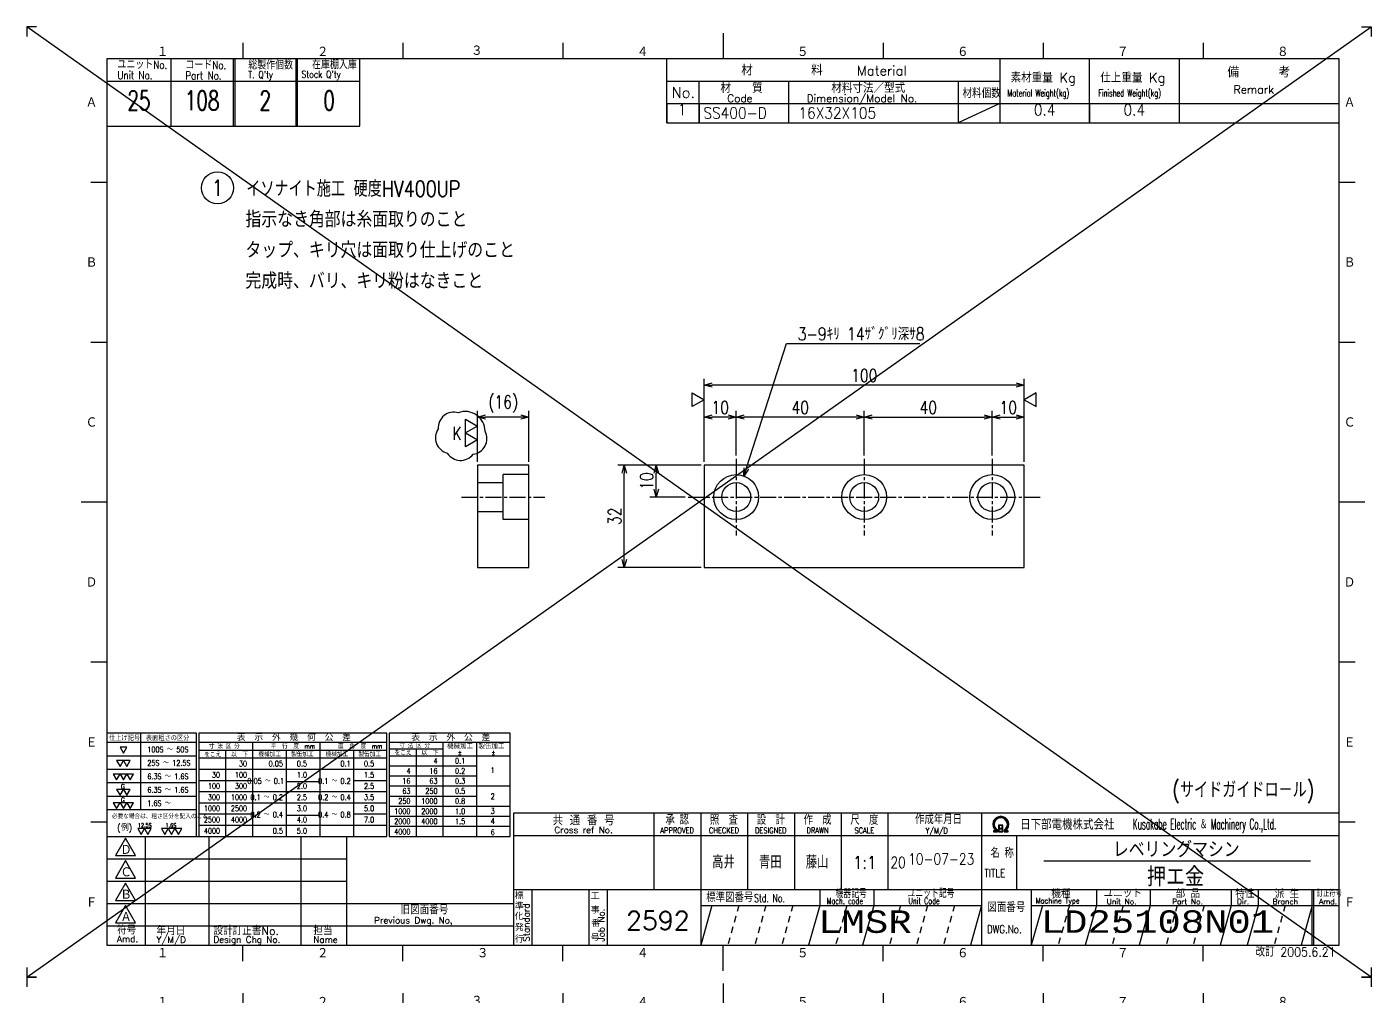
# Model space of a CAD drawing. Extents: x 0 to 420, y 0 to 594.
# Drawn here: x 0 to 420, y 291.1 to 594 of the extents above; entities that cross this region are included whole.
import ezdxf
from ezdxf.enums import TextEntityAlignment as Align

# ---------------------------------------------------------------- set-up
doc = ezdxf.new("R2010")
doc.units = 0
doc.linetypes.add('GEN3A', pattern=[3.5, 2, -1.5])
doc.linetypes.add('GEN7A', pattern=[7.5, 5, -0.75, 1, -0.75])
doc.layers.get('0').update_dxf_attribs({"linetype": 'CONTINUOUS'})
doc.layers.get('DEFPOINTS').update_dxf_attribs({"linetype": 'CONTINUOUS'})
for name, color, linetype in [('2', 5, 'CONTINUOUS'), ('4', 3, 'CONTINUOUS'), ('5', 3, 'CONTINUOUS'), ('6', 52, 'CONTINUOUS'), ('7A', 4, 'GEN7A'), ('8', 1, 'CONTINUOUS'), ('RAHM2', 1, 'CONTINUOUS'), ('RAHM3', 52, 'CONTINUOUS')]:
    doc.layers.add(name, color=color, linetype=linetype)
doc.styles.add('DIMENSION', font='monotxt.shx', dxfattribs={"bigfont": 'bigfont.shx'})
doc.styles.get("Standard").update_dxf_attribs({"font": 'romans.shx', "width": 0.8, "bigfont": 'extfont.shx'})
doc.dimstyles.new('GEN-ISO', dxfattribs={"dimtxt": 4, "dimasz": 2.5, "dimexe": 2, "dimexo": 1, "dimgap": 1, "dimtad": 3, "dimdec": 3, "dimrnd": 0.001, "dimdsep": 46, "dimtxsty": 'Standard', "dimblk": 'OPEN30', "dimcen": 0, "dimclrt": 52, "dimadec": 0, "dimazin": 0, "dimtp": 0.1, "dimtm": 0.1, "dimtfac": 0.6, "dimtdec": 3, "dimtmove": 0, "dimatfit": 3, "dimldrblk": 'OPEN30', "dimfxl": 1, "dimarcsym": 0})

# ---------------------------------------------------------------- blocks, each defined once
blk = doc.blocks.new('1A3ﾌﾞﾋﾝ')
at = {"layer": 'RAHM2', "color": 5, "linetype": 'Continuous'}
for p, q in [((3, 297), (0, 297)), ((0, 297), (0, 294)), ((217.5, 295), (217.5, 287)), ((417, 297), (420, 297)), ((420, 297), (420, 294)), ((67.5, 292), (67.5, 287)), ((117.5, 292), (117.5, 287)), ((167.5, 292), (167.5, 287)), ((267.5, 292), (267.5, 287)), ((317.5, 292), (317.5, 287)), ((367.5, 292), (367.5, 287)), ((410, 287), (25, 287)), ((25, 287), (25, 10)), ((104, 266), (104, 287)), ((410, 10), (410, 287)), ((25, 266), (64.5, 266)), ((64.5, 266), (104, 266)), ((20, 248.5), (25, 248.5)), ((410, 248.5), (415, 248.5)), ((20, 198.5), (25, 198.5)), ((410, 198.5), (415, 198.5)), ((17, 148.5), (25, 148.5)), ((410, 148.5), (418, 148.5)), ((20, 98.5), (25, 98.5)), ((410, 98.5), (415, 98.5)), ((20, 48.5), (25, 48.5)), ((410, 48.5), (415, 48.5)), ((25, 10), (410, 10)), ((67.5, 5), (67.5, 10)), ((117.5, 5), (117.5, 10)), ((217.5, 2), (217.5, 10)), ((267.5, 5), (267.5, 10)), ((317.5, 5), (317.5, 10)), ((367.5, 5), (367.5, 10)), ((0, 3), (0, 0)), ((0, 0), (3, 0)), ((420, 0), (417, 0)), ((420, 3), (420, 0))]:
    blk.add_line(p, q, dxfattribs=at)
at = {"layer": 'RAHM2', "color": 7, "linetype": 'Continuous'}
for p, q in [((45, 287), (45, 266)), ((64.5, 287), (64.5, 266)), ((65, 287), (65, 266)), ((84, 287), (84, 266)), ((84.5, 287), (84.5, 266)), ((200, 267), (200, 287)), ((304, 287), (304, 267)), ((332, 267), (332, 287)), ((360, 287), (360, 267)), ((25, 280), (64.5, 280)), ((64.5, 280), (104, 280)), ((200, 280), (304, 280)), ((210, 267), (210, 280)), ((238, 280), (238, 267)), ((291, 280), (291, 267)), ((200, 273), (410, 273)), ((304, 273), (291, 267)), ((200, 267), (410, 267)), ((195.93, 51.26), (195.93, 27.42)), ((210.55, 51.26), (210.55, 10)), ((225.18, 51.26), (225.18, 27.42)), ((239.8, 51.26), (239.8, 27.42)), ((254.43, 51.26), (254.43, 27.42)), ((269.05, 51.26), (269.05, 27.42)), ((298.3, 51.26), (298.3, 10)), ((25, 44), (100, 44)), ((37, 44), (37, 10)), ((56.8, 44), (56.8, 10)), ((85.6, 44), (85.6, 10)), ((100, 10), (100, 44)), ((152.05, 44.26), (410, 44.26)), ((269.05, 44.26), (269.05, 27.42)), ((298.3, 44.26), (298.3, 44.26)), ((309.17, 44.26), (309.17, 27.42)), ((25, 37), (100, 37)), ((25, 30), (100, 30)), ((152.05, 27.42), (410, 27.42)), ((157.77, 27.42), (157.77, 10)), ((175.59, 27.42), (175.59, 10)), ((181.3, 27.42), (181.3, 10)), ((247.73, 27.42), (247.73, 22.42)), ((264.59, 27.42), (264.59, 22.42)), ((313.83, 27.42), (313.83, 10)), ((334.15, 27.42), (334.15, 22.42)), ((351, 27.42), (351, 22.42)), ((376.29, 27.42), (376.29, 22.42)), ((384.72, 27.42), (384.72, 22.42)), ((401.57, 10), (401.57, 27.42)), ((402.07, 10), (402.07, 27.42)), ((25, 23), (100, 23)), ((100, 23), (152.05, 23)), ((210.55, 22.42), (298.3, 22.42)), ((313.83, 22.42), (410, 22.42)), ((25, 16), (100, 16)), ((100, 16), (152.05, 16)), ((167.5, 5), (167.5, 10))]:
    blk.add_line(p, q, dxfattribs=at)
at = {"layer": 'RAHM2', "color": 3, "linetype": 'Continuous'}
for p, q in [((317.73, 36.35), (401.03, 36.35)), ((214.02, 22.42), (210.55, 10)), ((247.73, 22.42), (244.26, 10)), ((264.59, 22.42), (261.12, 10)), ((298.3, 22.42), (294.83, 10)), ((334.15, 22.42), (330.68, 10)), ((351, 22.42), (347.54, 10)), ((376.29, 22.42), (372.82, 10)), ((384.72, 22.42), (381.25, 10))]:
    blk.add_line(p, q, dxfattribs=at)
at = {"layer": 'RAHM2', "color": 3, "linetype": 'GEN3A'}
for p, q in [((222.44, 22.42), (218.98, 10)), ((230.87, 22.42), (227.41, 10)), ((239.3, 22.42), (235.84, 10)), ((256.16, 22.42), (252.69, 10)), ((273.01, 22.42), (269.55, 10)), ((281.44, 22.42), (277.98, 10)), ((289.87, 22.42), (286.41, 10)), ((325.72, 22.42), (322.25, 10)), ((342.57, 22.42), (339.11, 10)), ((359.43, 22.42), (355.97, 10)), ((367.86, 22.42), (364.39, 10)), ((393.14, 22.42), (389.68, 10))]:
    blk.add_line(p, q, dxfattribs=at)
at = {"layer": 'RAHM2', "color": 5, "linetype": 'Continuous'}
blk.add_lwpolyline([(410, 51.26), (152.05, 51.26), (152.05, 10)], dxfattribs=at)
at = {"layer": 'RAHM2', "color": 7, "linetype": 'Continuous'}
for points in [[(303.62, 47.51), (303.62, 45.4), (304.92, 45.4), (304.92, 47.51), (303.62, 47.51)], [(303.77, 47.36), (303.77, 46.53), (304.77, 46.53), (304.77, 47.36), (303.77, 47.36)], [(304.77, 46.38), (304.77, 45.55), (303.77, 45.55), (303.77, 46.38), (304.77, 46.38)], [(302.02, 45.4), (303.22, 45.4), (303.22, 46.01)], [(302.02, 45.58), (302.97, 45.58), (302.97, 45.91)], [(302.72, 45.82), (302.72, 45.75), (302.02, 45.75), (302.02, 45.4)], [(305.32, 45.98), (305.32, 45.4), (306.58, 45.4), (306.58, 45.75), (305.85, 45.75), (305.85, 45.8)], [(305.57, 45.87), (305.57, 45.58), (306.58, 45.58)]]:
    blk.add_lwpolyline(points, dxfattribs=at)
for points in [[(30.79, 43.41), (27.65, 37.97), (33.92, 37.97)], [(30.79, 36.41), (27.65, 30.97), (33.92, 30.97)], [(30.79, 29.41), (27.65, 23.97), (33.92, 23.97)], [(30.79, 22.41), (27.65, 16.97), (33.92, 16.97)]]:
    blk.add_lwpolyline(points, close=True, dxfattribs=at)
at = {"layer": 'RAHM2', "color": 3, "linetype": 'Continuous'}
for points in [[(317.29, 22.42), (313.83, 10)], [(401.57, 22.42), (401.57, 22.42), (398.11, 10)]]:
    blk.add_lwpolyline(points, dxfattribs=at)
at = {"layer": 'RAHM2', "color": 7, "linetype": 'Continuous'}
for radius, start, end in [(2.5, 308.2706, 230.8952), (2.28, 303.9949, 234.4013), (2.06, 299.8294, 238.4756)]:
    blk.add_arc((304.3, 47.76), radius, start, end, dxfattribs=at)
at = {"layer": '4', "width": 0.9}
blk.add_text('改訂 2005.6.21', height=2.8, dxfattribs=at).set_placement((408.91, 6.44), align=Align.RIGHT)
at = {"layer": 'RAHM2', "color": 5, "linetype": 'Continuous'}
for s, p in [('１', (40.6, 287.58)), ('２', (90.6, 287.58)), ('４', (190.6, 287.58)), ('５', (240.6, 287.58)), ('６', (290.6, 287.58)), ('７', (340.6, 287.58)), ('８', (390.6, 287.58)), ('Ａ', (18.36, 271.74)), ('Ａ', (411.44, 271.74)), ('Ｂ', (18.36, 221.74)), ('Ｂ', (411.44, 221.74)), ('Ｃ', (18.36, 171.74)), ('Ｃ', (411.44, 171.74)), ('Ｄ', (18.36, 121.74)), ('Ｄ', (411.44, 121.74)), ('Ｅ', (18.36, 71.74)), ('Ｅ', (411.44, 71.74)), ('Ｆ', (18.36, 21.74)), ('Ｆ', (411.44, 21.74)), ('１', (40.6, 5.87)), ('２', (90.6, 5.87)), ('３', (140.6, 5.87)), ('４', (190.6, 5.87)), ('５', (240.6, 5.87)), ('６', (290.6, 5.87)), ('７', (340.6, 5.87))]:
    blk.add_text(s, height=3.31, dxfattribs=at).set_placement(p)
blk.add_text('３', height=3.31, dxfattribs=at).set_placement((140.6, 289.58), align=Align.MIDDLE)
at = {"layer": 'RAHM2', "color": 7, "linetype": 'Continuous'}
for s, height, width, p in [('ユニットNo.', 2.5, 0.8, (28.29, 283.92)), ('コードNo.', 2.5, 0.8, (49.52, 283.81)), ('総製作個数', 2.5, 0.8, (69.17, 283.72)), ('在庫棚入庫', 2.5, 0.8, (89.08, 283.82)), ('Unit No.', 2.5, 0.8, (28.29, 280.64)), ('Part No.', 2.5, 0.8, (49.52, 280.53)), ("T. Q'ty", 2.2, 0.8, (69.17, 280.96)), ("Stock Q'ty", 2.2, 0.8, (85.8, 281.06)), ('材料個数', 3, 0.8, (292.32, 274.79)), ('Material Weight(kg)', 2.2, 0.68, (306.37, 275.25)), ('Finished Weight(kg)', 2.2, 0.68, (334.74, 275.25)), ('作成年月日', 3, 0.7, (277.49, 47.82)), ('Y/M/D', 1.8, 0.8, (280.79, 44.87)), ('Kusakabe Electric ＆ Machinery Co.,Ltd.', 3.3108, 0.5, (345.56, 46.19)), ('名 称', 3, 0.7, (301.06, 37.33)), ('20', 3.5, 0.8, (269.81, 34.08)), ('TITLE', 2.5, 0.8, (299.18, 31.25)), ('標準図番号', 3, 0.7, (212.26, 23.44)), ('Std. No.', 2.5, 0.7, (227.23, 23.44)), ('機器記号', 2.5, 0.7, (252.65, 24.77)), ('ユニット記号', 2.5, 0.7, (275.14, 24.85)), ('訂正符号', 2, 0.7, (403.01, 25.16)), ('Mach. code', 2, 0.7, (249.86, 22.83)), ('Unit Code', 2, 0.7, (275.45, 22.83)), ('図面番号', 3, 0.7, (300.15, 20.37)), ('Machine Type', 1.7, 0.9, (315.15, 23.05))]:
    blk.add_text(s, height=height, dxfattribs=dict(at, width=width)).set_placement(p)
for s, height, p in [('材\u3000\u3000\u3000\u3000\u3000料', 3.311, (223.18, 281.82)), ('Material', 3, (259.34, 281.82)), ('素材重量 Kg', 3, (307.35, 279.63)), ('仕上重量 Kg', 3, (335.35, 279.63)), ('備     考', 3.311, (375.08, 281.21)), ('No.', 3.311, (201.5, 274.82)), ('材\u3000\u3000質', 3, (216.68, 276.39)), ('材料寸法／型式', 3, (251.33, 276.39)), ('Remark', 2.5, (377.03, 276.16)), ('Code', 2.4, (218.82, 273.45)), ('Dimension/Model No.', 2.4, (243.65, 273.45)), ('Ｄ', 3.2, (29.23, 38.2)), ('Ｃ', 3.2, (29.23, 31.2)), ('Ｂ', 3.2, (29.23, 24.2)), ('標', 2, (152.44, 24.43)), ('工', 2, (176.15, 24.24)), ('機種', 2.4, (320.08, 24.76)), ('ユニット', 2.4, (336.39, 24.96)), ('部 品', 2.4, (358.93, 24.79)), ('特性', 2.4, (377.55, 24.78)), ('派 生', 2.4, (389.89, 24.72)), ('旧図面番号', 2.5, (116.71, 19.69)), ('準', 2, (152.47, 21.11)), ('事', 2, (176.17, 19.92)), ('Unit No.', 1.7, (337.39, 22.76)), ('Part No.', 1.7, (357.81, 22.76)), ('Dir.', 1.7, (378.09, 22.76)), ('Branch', 1.7, (389.24, 22.76)), ('Amd.', 1.7, (403.74, 22.76)), ('Ａ', 3.2, (29.23, 17.2)), ('Previous Dwg. No,', 2, (108.5, 16.75)), ('化', 2, (152.37, 17.95)), ('番', 2, (176.31, 15.76)), ('Amd.', 2, (28.17, 10.93)), ('符号', 2.5, (28.17, 13.37)), ('Y/M/D', 2, (40.49, 10.7)), ('年月日', 2.5, (40.49, 13.14)), ('設計訂正書No.', 2.5, (58.29, 13.18)), ('Design Chg No.', 2, (58.29, 10.75)), ('担当', 2.5, (89.5, 13.18)), ('Name', 2, (89.5, 10.75)), ('行', 2, (152.46, 10.82)), ('発', 2, (152.46, 14.47)), ('号', 2, (176.11, 11.28))]:
    blk.add_text(s, height=height, dxfattribs=at).set_placement(p)
for s, height, p in [('共 通 番 号', 3, (173.93, 49.14)), ('Cross ref No.', 2, (173.93, 46.01))]:
    blk.add_text(s, height=height, dxfattribs=at).set_placement(p, align=Align.MIDDLE)
for s, height, width, p in [('承 認', 3, 0.7, (203.18, 49.35)), ('照  査', 3, 0.7, (217.8, 49.35)), ('設  計', 3, 0.7, (232.43, 49.35)), ('作  成', 3, 0.7, (247.05, 49.35)), ('尺  度', 3, 0.7, (261.67, 49.35)), ('APPROVED', 1.8, 0.8, (203.18, 45.85)), ('CHECKED', 1.8, 0.8, (217.8, 45.85)), ('DESIGNED', 1.8, 0.8, (232.43, 45.85)), ('DRAWN', 1.8, 0.8, (247.05, 45.85)), ('SCALE', 1.8, 0.8, (261.67, 45.85)), ('DWG.No.', 2.5, 0.8, (305.41, 14.96))]:
    blk.add_text(s, height=height, dxfattribs=dict(at, width=width)).set_placement(p, align=Align.MIDDLE)
at = {"layer": 'RAHM2', "color": 7, "linetype": 'Continuous', "width": 0.844147}
blk.add_text('日下部電機株式会社', height=3.311, dxfattribs=at).set_placement((310.35, 46.06), (339.79, 46.06), align=Align.FIT)
at = {"layer": 'RAHM2', "color": 7, "linetype": 'Continuous'}
for s, p in [('Standard', (157.07, 11.05)), ('Job No.', (180.5, 11.05))]:
    blk.add_text(s, height=2, rotation=90, dxfattribs=at).set_placement(p)
at = {"layer": 'RAHM2', "color": 5, "linetype": 'Continuous', "width": 0.7}
for tag, p in [('HEADER3', (35, 274.01)), ('HEADER4', (54.75, 274)), ('HEADER15', (74.49, 274)), ('HEADER16', (94.43, 274))]:
    blk.add_attdef(tag, text='', height=6, dxfattribs=at).set_placement(p, align=Align.MIDDLE)
at = {"layer": 'RAHM2', "color": 7, "linetype": 'Continuous'}
blk.add_attdef('HEADER5', text='', height=2.5, dxfattribs=at).set_placement((63.69, 267.1), align=Align.BOTTOM_RIGHT)
for tag, height, width, p in [('HEADER1', 5, 0.9, (359.12, 40.15)), ('HEADER25', 3.2, 0.63, (46.91, 40.38)), ('HEADER23', 3.33, 0.8, (71.4, 40.2)), ('HEADER24', 3.5, 0.8, (92.57, 40.22)), ('HEADER7', 5, 0.8, (174.38, 35.8)), ('GEN-TITLE-SCA', 4, 0.85, (261.79, 35.85)), ('HEADER22', 3.2, 0.63, (46.91, 33.38)), ('HEADER20', 3.33, 0.8, (71.4, 33.2)), ('HEADER21', 3.5, 0.8, (92.57, 33.22)), ('HEADER2', 6, 0.9, (358.89, 31.68)), ('HEADER19', 3.2, 0.63, (46.91, 26.38)), ('HEADER17', 3.33, 0.8, (71.4, 26.2)), ('HEADER18', 3.5, 0.8, (92.57, 26.22)), ('HEADER11', 3.2, 0.63, (46.91, 19.38)), ('HEADER9', 3.33, 0.8, (71.4, 19.2)), ('HEADER10', 3.5, 0.8, (92.57, 19.22)), ('HEADER14', 3.31, 0.8, (126.54, 12.82))]:
    blk.add_attdef(tag, text='', height=height, dxfattribs=dict(at, width=width)).set_placement(p, align=Align.MIDDLE)
for tag, p in [('HEADER27', (232.45, 36.09)), ('HEADER26', (247.07, 36.09))]:
    blk.add_attdef(tag, text='', height=4, dxfattribs=at).set_placement(p, align=Align.MIDDLE)
at = {"layer": 'RAHM2', "color": 7, "linetype": 'Continuous', "width": 0.8}
blk.add_attdef('GEN-TITLE-DAT', text='', height=3.5, dxfattribs=at).set_placement((275.35, 34.1), align=Align.BOTTOM_LEFT)
at = {"layer": 'RAHM2', "color": 5, "linetype": 'Continuous'}
blk.add_attdef('HEADER6', text='', height=5.8, dxfattribs=at).set_placement((207.09, 13.03), align=Align.BOTTOM_RIGHT)
at = {"layer": 'RAHM2', "color": 5, "linetype": 'Continuous', "style": 'DIMENSION', "width": 1.2}
for tag, p in [('HEADER13', (213.56, 11.75)), ('HEADER12', (247.26, 11.72)), ('GEN-TITLE-DWG', (316.79, 11.74))]:
    blk.add_attdef(tag, text='', height=7.02, dxfattribs=at).set_placement(p, align=Align.BOTTOM_LEFT)
at = {"layer": 'RAHM2', "color": 5, "linetype": 'Continuous', "style": 'DIMENSION'}
blk.add_attdef('HEADER8', text='', height=7.02, dxfattribs=at).set_placement((408.58, 11.71), align=Align.BOTTOM_RIGHT)
blk = doc.blocks.new('_Open30')
at = {"color": 0, "linetype": 'ByBlock', "lineweight": -2}
for p, q in [((-1, 0.27), (0, 0)), ((0, 0), (-1, -0.27)), ((0, 0), (-1, 0))]:
    blk.add_line(p, q, dxfattribs=at)
blk = doc.blocks.new('*D21')
at = {"layer": '5', "color": 0, "lineweight": -2, "transparency": 16777216}
for p, q in [((261.63, 460.04), (261.63, 474.04)), ((264.13, 472.04), (299.13, 472.04)), ((301.63, 460.04), (301.63, 474.04))]:
    blk.add_line(p, q, dxfattribs=at)
at = {"layer": 'DEFPOINTS', "color": 0, "transparency": 16777216}
for p in [(301.63, 472.04), (261.63, 459.04), (301.63, 459.04)]:
    blk.add_point(p, dxfattribs=at)
at = {"layer": '5', "color": 0, "lineweight": -2, "transparency": 16777216, "xscale": 2.5, "yscale": 2.5, "zscale": 2.5, "rotation": 180}
blk.add_blockref('_Open30', (261.63, 472.04), dxfattribs=at)
at = {"layer": '5', "color": 0, "lineweight": -2, "transparency": 16777216, "xscale": 2.5, "yscale": 2.5, "zscale": 2.5}
blk.add_blockref('_Open30', (301.63, 472.04), dxfattribs=at)
at = {"layer": '5', "color": 52, "transparency": 16777216, "insert": (281.63, 475.04), "char_height": 4, "attachment_point": 5}
blk.add_mtext('40', dxfattribs=at)
blk = doc.blocks.new('*D22')
at = {"layer": '5', "color": 0, "lineweight": -2, "transparency": 16777216}
for p, q in [((221.63, 460.04), (221.63, 474.04)), ((259.13, 472.04), (224.13, 472.04)), ((261.63, 460.04), (261.63, 474.04))]:
    blk.add_line(p, q, dxfattribs=at)
at = {"layer": 'DEFPOINTS', "color": 0, "transparency": 16777216}
for p in [(221.63, 472.04), (221.63, 459.04), (261.63, 459.04)]:
    blk.add_point(p, dxfattribs=at)
at = {"layer": '5', "color": 0, "lineweight": -2, "transparency": 16777216, "xscale": 2.5, "yscale": 2.5, "zscale": 2.5, "rotation": 180}
blk.add_blockref('_Open30', (221.63, 472.04), dxfattribs=at)
at = {"layer": '5', "color": 0, "lineweight": -2, "transparency": 16777216, "xscale": 2.5, "yscale": 2.5, "zscale": 2.5}
blk.add_blockref('_Open30', (261.63, 472.04), dxfattribs=at)
at = {"layer": '5', "color": 52, "transparency": 16777216, "insert": (241.63, 475.04), "char_height": 4, "attachment_point": 5}
blk.add_mtext('40', dxfattribs=at)
blk = doc.blocks.new('*D23')
at = {"layer": '5', "color": 0, "lineweight": -2, "transparency": 16777216}
for p, q in [((301.63, 460.04), (301.63, 474.04)), ((304.13, 472.04), (309.13, 472.04)), ((311.63, 458.04), (311.63, 474.04))]:
    blk.add_line(p, q, dxfattribs=at)
at = {"layer": 'DEFPOINTS', "color": 0, "transparency": 16777216}
for p in [(311.63, 472.04), (301.63, 459.04), (311.63, 457.04)]:
    blk.add_point(p, dxfattribs=at)
at = {"layer": '5', "color": 0, "lineweight": -2, "transparency": 16777216, "xscale": 2.5, "yscale": 2.5, "zscale": 2.5, "rotation": 180}
blk.add_blockref('_Open30', (301.63, 472.04), dxfattribs=at)
at = {"layer": '5', "color": 0, "lineweight": -2, "transparency": 16777216, "xscale": 2.5, "yscale": 2.5, "zscale": 2.5}
blk.add_blockref('_Open30', (311.63, 472.04), dxfattribs=at)
at = {"layer": '5', "color": 52, "transparency": 16777216, "insert": (306.63, 475.04), "char_height": 4, "attachment_point": 5}
blk.add_mtext('10', dxfattribs=at)
blk = doc.blocks.new('*D24')
at = {"layer": '5', "color": 0, "lineweight": -2, "transparency": 16777216}
for p, q in [((211.63, 458.04), (211.63, 474.04)), ((219.13, 472.04), (214.13, 472.04)), ((221.63, 460.04), (221.63, 474.04))]:
    blk.add_line(p, q, dxfattribs=at)
at = {"layer": 'DEFPOINTS', "color": 0, "transparency": 16777216}
for p in [(211.63, 472.04), (221.63, 459.04), (211.63, 457.04)]:
    blk.add_point(p, dxfattribs=at)
at = {"layer": '5', "color": 0, "lineweight": -2, "transparency": 16777216, "xscale": 2.5, "yscale": 2.5, "zscale": 2.5, "rotation": 180}
blk.add_blockref('_Open30', (211.63, 472.04), dxfattribs=at)
at = {"layer": '5', "color": 0, "lineweight": -2, "transparency": 16777216, "xscale": 2.5, "yscale": 2.5, "zscale": 2.5}
blk.add_blockref('_Open30', (221.63, 472.04), dxfattribs=at)
at = {"layer": '5', "color": 52, "transparency": 16777216, "insert": (216.63, 475.04), "char_height": 4, "attachment_point": 5}
blk.add_mtext('10', dxfattribs=at)
blk = doc.blocks.new('*D25')
at = {"layer": '5', "color": 0, "lineweight": -2, "transparency": 16777216}
for p, q in [((211.63, 458.04), (211.63, 484.04)), ((311.63, 458.04), (311.63, 484.04)), ((309.13, 482.04), (214.13, 482.04))]:
    blk.add_line(p, q, dxfattribs=at)
at = {"layer": 'DEFPOINTS', "color": 0, "transparency": 16777216}
for p in [(211.63, 482.04), (211.63, 457.04), (311.63, 457.04)]:
    blk.add_point(p, dxfattribs=at)
at = {"layer": '5', "color": 0, "lineweight": -2, "transparency": 16777216, "xscale": 2.5, "yscale": 2.5, "zscale": 2.5, "rotation": 180}
blk.add_blockref('_Open30', (211.63, 482.04), dxfattribs=at)
at = {"layer": '5', "color": 0, "lineweight": -2, "transparency": 16777216, "xscale": 2.5, "yscale": 2.5, "zscale": 2.5}
blk.add_blockref('_Open30', (311.63, 482.04), dxfattribs=at)
at = {"layer": '5', "color": 52, "transparency": 16777216, "insert": (261.63, 485.04), "char_height": 4, "attachment_point": 5}
blk.add_mtext('100', dxfattribs=at)
blk = doc.blocks.new('*D26')
at = {"layer": '5', "color": 0, "lineweight": -2, "transparency": 16777216}
for p, q in [((210.63, 457.04), (194.63, 457.04)), ((196.63, 449.54), (196.63, 454.54)), ((205.63, 447.04), (194.63, 447.04))]:
    blk.add_line(p, q, dxfattribs=at)
at = {"layer": 'DEFPOINTS', "color": 0, "transparency": 16777216}
for p in [(196.63, 457.04), (211.63, 457.04), (206.63, 447.04)]:
    blk.add_point(p, dxfattribs=at)
at = {"layer": '5', "color": 0, "lineweight": -2, "transparency": 16777216, "xscale": 2.5, "yscale": 2.5, "zscale": 2.5}
for p, rotation in [((196.63, 457.04), 90), ((196.63, 447.04), 270)]:
    blk.add_blockref('_Open30', p, dxfattribs=dict(at, rotation=rotation))
at = {"layer": '5', "color": 52, "transparency": 16777216, "insert": (193.63, 452.04), "char_height": 4, "attachment_point": 5, "rotation": 90}
blk.add_mtext('10', dxfattribs=at)
blk = doc.blocks.new('*D27')
at = {"layer": '5', "color": 0, "lineweight": -2, "transparency": 16777216}
for p, q in [((210.63, 457.04), (184.63, 457.04)), ((186.63, 427.54), (186.63, 454.54)), ((210.63, 425.04), (184.63, 425.04))]:
    blk.add_line(p, q, dxfattribs=at)
at = {"layer": 'DEFPOINTS', "color": 0, "transparency": 16777216}
for p in [(186.63, 457.04), (211.63, 457.04), (211.63, 425.04)]:
    blk.add_point(p, dxfattribs=at)
at = {"layer": '5', "color": 0, "lineweight": -2, "transparency": 16777216, "xscale": 2.5, "yscale": 2.5, "zscale": 2.5}
for p, rotation in [((186.63, 457.04), 90), ((186.63, 425.04), 270)]:
    blk.add_blockref('_Open30', p, dxfattribs=dict(at, rotation=rotation))
at = {"layer": '5', "color": 52, "transparency": 16777216, "insert": (183.63, 441.04), "char_height": 4, "attachment_point": 5, "rotation": 90}
blk.add_mtext('32', dxfattribs=at)
blk = doc.blocks.new('*D28')
at = {"layer": '5', "color": 0, "lineweight": -2, "transparency": 16777216}
for p, q in [((140.82, 458.04), (140.82, 474.04)), ((154.32, 472.04), (143.32, 472.04)), ((156.82, 458.04), (156.82, 474.04))]:
    blk.add_line(p, q, dxfattribs=at)
at = {"layer": 'DEFPOINTS', "color": 0, "transparency": 16777216}
for p in [(140.82, 472.04), (140.82, 457.04), (156.82, 457.04)]:
    blk.add_point(p, dxfattribs=at)
at = {"layer": '5', "color": 0, "lineweight": -2, "transparency": 16777216, "xscale": 2.5, "yscale": 2.5, "zscale": 2.5, "rotation": 180}
blk.add_blockref('_Open30', (140.82, 472.04), dxfattribs=at)
at = {"layer": '5', "color": 0, "lineweight": -2, "transparency": 16777216, "xscale": 2.5, "yscale": 2.5, "zscale": 2.5}
blk.add_blockref('_Open30', (156.82, 472.04), dxfattribs=at)
at = {"layer": '5', "color": 52, "transparency": 16777216, "insert": (148.82, 476.09), "char_height": 4, "attachment_point": 5}
blk.add_mtext('(16)', dxfattribs=at)
blk = doc.blocks.new('STDBUHIN')
at = {"color": 7}
for p, q in [((0, 0), (0, -6)), ((10, 0), (10, -6)), ((38, 0), (38, -6)), ((91, 0), (91, -6)), ((104, 0), (104, -6)), ((132, 0), (132, -6)), ((160, 0), (160, -6)), ((0, -6), (210, -6))]:
    blk.add_line(p, q, dxfattribs=at)
at = {"layer": 'RAHM3', "color": 7, "width": 0.9}
for tag, p in [('1GENST', (4.710911, -4.609434)), ('4GENST', (96.434633, -4.658422)), ('5GENST', (118, -4.729)), ('6GENST', (146, -4.729))]:
    blk.add_attdef(tag, text='', height=3.5, dxfattribs=at).set_placement(p, align=Align.BOTTOM_CENTER)
at = {"layer": 'RAHM3', "color": 7}
for tag, p, width in [('2GENST', (11.373533, -4.658422), 0.8), ('3GENST', (41.070972, -4.658422), 0.8), ('7GENST', (162.759538, -4.671383), 0.9)]:
    blk.add_attdef(tag, p, '', height=3.5, dxfattribs=dict(at, width=width))
blk = doc.blocks.new('GENBALLOON1')
blk.add_circle((0, 0), 5)
at = {"flags": 1}
blk.add_attdef('GEN_PARENT', text='', height=2.5, dxfattribs=at).set_placement((0, 0), align=Align.MIDDLE)
blk.add_attdef('REF_NO', text='', height=3.5).set_placement((0, 0), align=Align.MIDDLE)
at = {"color": 7, "flags": 1}
for tag, p in [('5GENINF', (6.43, 0.96)), ('6GENINF', (6.43, 0.63)), ('7GENINF', (6.43, 0.3)), ('8GENINF', (6.43, -0.04)), ('9GENINF', (6.43, -0.37)), ('3GENINF', (6.43, -2.34)), ('4GENINF', (6.43, -2.67)), ('10GENINF', (6.43, -0.7)), ('11GENINF', (6.43, -1)), ('12GENINF', (6.43, -1.34)), ('13GENINF', (6.43, -1.67)), ('14GENINF', (6.43, -2)), ('15GENINF', (6.43, -3)), ('16GENINF', (6.43, -3.34)), ('17GENINF', (6.43, -3.7)), ('18GENINF', (6.43, -4.04)), ('19GENINF', (6.43, -4.37)), ('20GENINF', (6.43, -4.7)), ('21GENINF', (6.43, -5.04)), ('22GENINF', (6.43, -5.37))]:
    blk.add_attdef(tag, p, '', height=0.2, dxfattribs=at)
blk = doc.blocks.new('A$C2A7F1BD4')
for p, q in [((0, 29.4), (28, 29.4)), ((10.5, 32.2), (10.5, 8.4)), ((28.7, 29.4), (87.5, 29.4)), ((28.7, 26.95), (87.5, 26.95)), ((37.1, 26.95), (37.1, 0)), ((45.5, 29.4), (45.5, 0)), ((56, 26.95), (56, 0)), ((66.5, 29.4), (66.5, 0)), ((77, 26.95), (77, 0)), ((88.2, 29.4), (126, 29.4)), ((88.2, 27.3), (105, 27.3)), ((96.6, 27.3), (96.6, 0)), ((105, 29.4), (105, 0)), ((115.5, 29.4), (115.5, 0)), ((28.7, 24.5), (87.5, 24.5)), ((88.2, 25.2), (126, 25.2)), ((0, 8.4), (28, 8.4))]:
    blk.add_line(p, q)
for points in [[(5.16, 26.02), (6.22, 27.86), (4.1, 27.86), (5.16, 26.02)], [(4.1, 21.82), (5.16, 23.66), (3.04, 23.66), (4.1, 21.82)], [(6.22, 21.82), (7.28, 23.66), (5.16, 23.66), (6.22, 21.82)], [(3.04, 17.62), (4.1, 19.46), (1.98, 19.46), (3.04, 17.62)], [(5.16, 17.62), (6.22, 19.46), (4.1, 19.46), (5.16, 17.62)], [(7.28, 17.62), (8.35, 19.46), (6.22, 19.46), (7.28, 17.62)], [(4.1, 12.86), (5.16, 14.69), (3.04, 14.69), (4.1, 12.86)], [(6.22, 12.86), (7.28, 14.69), (5.16, 14.69), (6.22, 12.86)], [(3.04, 8.66), (4.1, 10.49), (1.98, 10.49), (3.04, 8.66)], [(5.16, 8.66), (6.22, 10.49), (4.1, 10.49), (5.16, 8.66)], [(7.28, 8.66), (8.35, 10.49), (6.22, 10.49), (7.28, 8.66)], [(10.7, 0.61), (11.76, 2.45), (9.63, 2.45), (10.7, 0.61)], [(12.82, 0.61), (13.88, 2.45), (11.76, 2.45), (12.82, 0.61)], [(18.07, 0.61), (19.13, 2.45), (17.01, 2.45), (18.07, 0.61)], [(20.19, 0.61), (21.26, 2.45), (19.13, 2.45), (20.19, 0.61)], [(22.32, 0.61), (23.38, 2.45), (21.26, 2.45), (22.32, 0.61)]]:
    blk.add_lwpolyline(points, close=True)
at = {"layer": '2'}
for points in [[(0, 0), (28, 0), (28, 32.2), (0, 32.2)], [(28.7, 0), (87.5, 0), (87.5, 32.2), (28.7, 32.2)], [(88.2, 0), (126, 0), (126, 32.2), (88.2, 32.2)]]:
    blk.add_lwpolyline(points, close=True, dxfattribs=at)
at = {"layer": '4'}
for p, q in [((0, 25.2), (28, 25.2)), ((0, 21), (28, 21)), ((88.2, 22.05), (115.5, 22.05)), ((28.7, 21), (87.5, 21)), ((28.7, 17.5), (45.5, 17.5)), ((56, 17.15), (66.5, 17.15)), ((77, 17.5), (87.5, 17.5)), ((88.2, 18.9), (115.5, 18.9)), ((0, 16.8), (28, 16.8)), ((28.7, 14), (87.5, 14)), ((88.2, 15.75), (126, 15.75)), ((0, 12.6), (28, 12.6)), ((28.7, 10.5), (87.5, 10.5)), ((88.2, 12.6), (115.5, 12.6)), ((88.2, 9.45), (126, 9.45)), ((28.7, 7), (45.5, 7)), ((56, 6.65), (66.5, 6.65)), ((77, 7), (87.5, 7)), ((88.2, 6.3), (126, 6.3)), ((28.7, 3.5), (87.5, 3.5)), ((88.2, 3.15), (126, 3.15))]:
    blk.add_line(p, q, dxfattribs=at)
at = {"width": 0.9}
for s, height, p in [('仕上げ記号', 1.54, (5.53, 29.91)), ('表面粗さの区分', 1.54, (18.98, 29.91)), ('をこえ', 1.4, (33.04, 24.85)), ('寸 法 区 分', 1.4, (36.67, 27.45)), ('以\u3000下', 1.4, (41.44, 24.85)), ('機械加工', 1.4, (50.85, 24.93)), ('平\u3000行\u3000度\u3000mm', 1.4, (58.11, 27.45)), ('製缶加工', 1.4, (61.11, 24.93)), ('機械加工', 1.4, (71.85, 24.93)), ('直\u3000角\u3000度\u3000mm', 1.4, (79.11, 27.45)), ('製缶加工', 1.4, (82.11, 24.93)), ('をこえ', 1.4, (92.54, 25.38)), ('寸 法 区 分', 1.4, (96.17, 27.62)), ('以\u3000下', 1.4, (100.94, 25.38)), ('機械加工', 1.61, (110.35, 27.35)), ('%%P', 1.4, (110.27, 25.48)), ('製缶加工', 1.61, (120.13, 27.35)), ('%%P', 1.4, (120.77, 25.48))]:
    blk.add_text(s, height=height, dxfattribs=at).set_placement(p, align=Align.CENTER)
for s, p in [('表\u3000示\u3000外\u3000幾\u3000何\u3000公\u3000差', (58.43, 29.86)), ('表\u3000示\u3000外\u3000公\u3000差', (107.45, 29.86))]:
    blk.add_text(s, height=1.96).set_placement(p, align=Align.CENTER)
for s, height, width, p in [('100S ～ 50S', 1.75, 0.8, (12.64, 26.26)), ('25S ～ 12.5S', 1.75, 0.8, (12.64, 22.06)), ('0.1', 1.75, 0.8, (108.79, 22.73)), ('0.2', 1.75, 0.8, (108.79, 19.58)), ('1', 1.75, 0.8, (119.92, 19.81)), ('6.3S ～ 1.6S', 1.75, 0.8, (12.64, 17.86)), ('0.3', 1.75, 0.8, (108.79, 16.43)), ('6.3S ～ 1.6S', 1.75, 0.8, (12.64, 13.66)), ('0.5', 1.75, 0.8, (108.79, 13.28)), ('2', 1.75, 0.8, (119.92, 11.65)), ('1.6S ～ ', 1.75, 0.8, (12.64, 9.46)), ('0.8', 1.75, 0.8, (108.79, 10.13)), ('1.0', 1.75, 0.8, (108.79, 6.98)), ('3', 1.75, 0.8, (119.92, 7.04)), ('必要な場合は、粗さ区分を記入のこと', 1.4, 0.9, (1.56, 5.54)), ('1.5', 1.75, 0.8, (108.79, 3.83)), ('4', 1.75, 0.8, (119.92, 3.89)), ('(例)', 2, 0.9, (3.23, 1.73)), ('12.5S', 1.26, 0.8, (9.67, 2.83)), ('1.6S', 1.26, 0.8, (18.32, 2.83)), ('6', 1.75, 0.8, (119.92, 0.39))]:
    blk.add_text(s, height=height, dxfattribs=dict(width=width)).set_placement(p)
for s, width, p in [('30', 0.8, (43.8, 21.85)), ('0.05', 0.7, (55.02, 21.85)), ('0.5', 0.8, (62.51, 21.85)), ('0.1', 0.7, (76.19, 21.85)), ('0.5', 0.8, (83.51, 21.85)), ('4', 0.8, (94.85, 19.58)), ('16', 0.8, (103.3, 19.58)), ('4', 0.8, (103.3, 22.73)), ('30', 0.8, (35.35, 18.35)), ('100', 0.8, (43.8, 18.35)), ('0.05 ～ 0.1', 0.7, (55.36, 16.42)), ('1.0', 0.8, (62.51, 18.35)), ('0.1 ～ 0.2', 0.7, (76.19, 16.42)), ('1.5', 0.8, (83.51, 18.35)), ('16', 0.8, (94.85, 16.43)), ('63', 0.8, (103.3, 16.43)), ('300', 0.8, (35.35, 11.35)), ('100', 0.8, (35.35, 14.85)), ('1000', 0.8, (43.8, 11.35)), ('300', 0.8, (43.8, 14.85)), ('0.1 ～ 0.2', 0.7, (55.02, 11.35)), ('2.0', 0.8, (62.51, 14.85)), ('2.5', 0.8, (62.51, 11.35)), ('0.2 ～ 0.4', 0.7, (76.19, 11.35)), ('2.5', 0.8, (83.51, 14.85)), ('3.5', 0.8, (83.51, 11.35)), ('63', 0.8, (94.85, 13.28)), ('250', 0.8, (103.3, 13.28)), ('1000', 0.8, (35.35, 7.85)), ('2500', 0.8, (43.8, 7.85)), ('3.0', 0.8, (62.51, 7.85)), ('5.0', 0.8, (83.51, 7.85)), ('1000', 0.8, (94.85, 6.98)), ('250', 0.8, (94.85, 10.13)), ('2000', 0.8, (103.3, 6.98)), ('1000', 0.8, (103.3, 10.13)), ('2500', 0.8, (35.35, 4.35)), ('4000', 0.8, (43.8, 4.35)), ('0.2 ～ 0.4', 0.7, (55.02, 5.93)), ('4.0', 0.8, (62.51, 4.35)), ('0.4 ～ 0.8', 0.7, (76.19, 5.93)), ('7.0', 0.8, (83.51, 4.35)), ('2000', 0.8, (94.85, 3.83)), ('4000', 0.8, (103.3, 3.83)), ('4000', 0.8, (35.35, 0.85)), ('0.5', 0.7, (55.02, 0.85)), ('5.0', 0.8, (62.51, 0.85)), ('4000', 0.8, (94.85, 0.58))]:
    blk.add_text(s, height=1.75, dxfattribs=dict(width=width)).set_placement(p, align=Align.RIGHT)
for p in [(5.6, 14.89), (5.6, 10.69)]:
    blk.add_text('G', height=1.4).set_placement(p, align=Align.RIGHT)

msp = doc.modelspace()

# ---------------------------------------------------------------- linework, layer by layer
at = {"layer": '2'}
for p, q in [((156.8241, 457.0428), (140.8241, 457.0428)), ((140.8241, 457.0428), (140.8241, 425.0428)), ((156.8241, 454.0428), (148.8241, 454.0428)), ((148.8241, 440.0428), (148.8241, 454.0428)), ((156.8241, 425.0428), (156.8241, 457.0428)), ((211.6347, 457.0428), (211.6347, 425.0428)), ((311.6347, 457.0428), (211.6347, 457.0428)), ((311.6347, 425.0428), (311.6347, 457.0428)), ((140.8241, 451.5428), (148.8241, 451.5428)), ((140.8241, 442.5428), (148.8241, 442.5428)), ((156.8241, 440.0428), (148.8241, 440.0428)), ((140.8241, 425.0428), (156.8241, 425.0428)), ((211.6347, 425.0428), (311.6347, 425.0428))]:
    msp.add_line(p, q, dxfattribs=at)
for centre, radius in [((221.6347, 447.0428), 7), ((261.6347, 447.0428), 7), ((301.6347, 447.0428), 7), ((221.6347, 447.0428), 4.5), ((261.6347, 447.0428), 4.5), ((301.6347, 447.0428), 4.5)]:
    msp.add_circle(centre, radius, dxfattribs=at)
at = {"layer": '7A'}
for p, q in [((221.6347, 459.0428), (221.6347, 435.0428)), ((261.6347, 459.0428), (261.6347, 435.0428)), ((301.6347, 459.0428), (301.6347, 435.0428)), ((135.8241, 447.0428), (161.8241, 447.0428)), ((206.6347, 447.0428), (316.6347, 447.0428))]:
    msp.add_line(p, q, dxfattribs=at)
at = {"layer": '8'}
for p, q in [((0, 297), (420, 594)), ((420, 297), (0, 594))]:
    msp.add_line(p, q, dxfattribs=at)
for points in [[(211.6347, 477.4715), (207.8847, 475.3065), (207.8847, 479.6365), (211.6347, 477.4715)], [(311.6347, 477.4715), (315.3847, 475.3065), (315.3847, 479.6365), (311.6347, 477.4715)], [(140.8241, 469.245), (137.0741, 467.08), (137.0741, 471.41), (140.8241, 469.245)], [(140.8241, 464.915), (137.0741, 462.75), (137.0741, 467.08), (140.8241, 464.915)]]:
    msp.add_lwpolyline(points, close=True, dxfattribs=at)
msp.add_lwpolyline([(134.7869, 473.3942, 0.52056705), (128.5278, 468.3189, 0.52056705), (128.5278, 468.3189, 0.52056705), (131.3621, 460.7649, 0.52056705), (131.3621, 460.7649, 0.52056705), (139.3927, 460.4108, 0.52056705), (139.3927, 460.4108, 0.52056705), (143.1718, 467.6107, 0.52056705), (143.1718, 467.6107, 0.52056705)], format="xyb", close=True, dxfattribs=at)

# ---------------------------------------------------------------- block references
at = {"layer": '2'}
for p, values in [((0, 297), {'GEN-TITLE-DWG': 'LD25108N01', 'GEN-TITLE-DAT': '10-07-23', 'GEN-TITLE-SCA': '1:1', 'HEADER1': 'レベリングマシン', 'HEADER2': '押エ金', 'HEADER3': '25', 'HEADER4': '108', 'HEADER6': '2592', 'HEADER12': 'LMSR', 'HEADER15': '2', 'HEADER16': '0'}), ((0, 0), {'GEN-TITLE-DWG': 'LD15135N01', 'GEN-TITLE-DAT': '13-03-29', 'GEN-TITLE-SCA': '1:1', 'HEADER1': 'レベリングマシン', 'HEADER2': '押エ金', 'HEADER3': '15', 'HEADER4': '135', 'HEADER6': '2638', 'HEADER12': 'LMSR', 'HEADER13': 'LM10', 'HEADER14': 'LD25108N01', 'HEADER15': '2', 'HEADER16': '0'})]:
    msp.add_blockref('1A3ﾌﾞﾋﾝ', p, dxfattribs=at).add_auto_attribs(values)
at = {"layer": '5'}
ref = msp.add_blockref('GENBALLOON1', (59.564, 543.6774), dxfattribs=at)
ref.add_attrib('REF_NO', '1', dxfattribs={"color": 7, "height": 5, "width": 0.9}).set_placement((59.564, 543.6774), align=Align.MIDDLE_CENTER)
at = {"layer": '6'}
msp.add_blockref('A$C2A7F1BD4', (25, 341), dxfattribs=at)
at = {"layer": 'RAHM2'}
ref = msp.add_blockref('STDBUHIN', (200, 570), dxfattribs=at)
ref.add_attrib('1GENST', '1', dxfattribs={"layer": 'RAHM3', "color": 7, "height": 3.5, "width": 0.9}).set_placement((204.711, 565.3906), align=Align.BOTTOM_CENTER)
ref.add_attrib('2GENST', 'SS400-D', (211.3736, 565.3416), dxfattribs={"layer": 'RAHM3', "color": 7, "height": 3.5, "width": 0.9})
ref.add_attrib('3GENST', '16X32X105', (241.071, 565.3416), dxfattribs={"layer": 'RAHM3', "color": 7, "height": 3.5, "width": 0.9})
ref.add_attrib('5GENST', '0.4', dxfattribs={"layer": 'RAHM3', "color": 7, "height": 3.5, "width": 0.9}).set_placement((318, 565.271), align=Align.BOTTOM_CENTER)
ref.add_attrib('6GENST', '0.4', dxfattribs={"layer": 'RAHM3', "color": 7, "height": 3.5, "width": 0.9}).set_placement((346, 565.271), align=Align.BOTTOM_CENTER)

# ---------------------------------------------------------------- texts
at = {"layer": '5', "color": 52, "char_height": 4, "attachment_point": 4}
for s, insert in [('3-9ｷﾘ 14ｻﾞｸﾞﾘ深ｻ8', (240.8332, 498.0428)), ('高井', (214.1322, 332.9402)), ('青田', (228.7567, 332.9402)), ('藤山', (243.3811, 332.9402))]:
    msp.add_mtext(s, dxfattribs=dict(at, insert=insert))
at = {"layer": '6'}
for s, height, width, p in [('イソナイト施工 硬度HV400UP', 5, 0.8, (68.5698, 540.9115)), ('指示なき角部は糸面取りのこと', 5, 0.9, (68.3064, 531.321)), ('タップ、キリ穴は面取り仕上げのこと', 5, 0.9, (68.3064, 521.721)), ('完成時、バリ、キリ粉はなきこと', 5, 0.9, (68.3064, 512.121)), ('K', 4, 0.8, (132.9157, 464.9781)), ('(サイドガイドロ－ル)', 5, 0.8, (357.8736, 353.042))]:
    msp.add_text(s, height=height, dxfattribs=dict(at, width=width)).set_placement(p)

# ---------------------------------------------------------------- dimensions: what is measured, and where the dimension line sits
at = {"layer": '5'}
for base, p1, p2, picture, middle in [((211.6347, 482.0428), (311.6347, 457.0428), (211.6347, 457.0428), '*D25', (261.6347, 485.0428)), ((211.6347, 472.0428), (221.6347, 459.0428), (211.6347, 457.0428), '*D24', (216.6347, 475.0428)), ((221.6347, 472.0428), (261.6347, 459.0428), (221.6347, 459.0428), '*D22', (241.6347, 475.0428)), ((301.6347, 472.0428), (261.6347, 459.0428), (301.6347, 459.0428), '*D21', (281.6347, 475.0428)), ((311.6347, 472.0428), (301.6347, 459.0428), (311.6347, 457.0428), '*D23', (306.6347, 475.0428))]:
    dim = msp.add_linear_dim(base=base, p1=p1, p2=p2, dimstyle='GEN-ISO', dxfattribs=at)
    dim.commit()
    dim.dimension.update_dxf_attribs({"geometry": picture, "text_midpoint": middle})
dim = msp.add_linear_dim(base=(140.8241, 472.0428), p1=(156.8241, 457.0428), p2=(140.8241, 457.0428), text='(<>)', dimstyle='GEN-ISO', dxfattribs=at)
dim.commit()
dim.dimension.update_dxf_attribs({"geometry": '*D28', "text_midpoint": (148.8241, 476.0904)})
for base, p1, picture, middle in [((186.6347, 457.0428), (211.6347, 425.0428), '*D27', (183.6347, 441.0428)), ((196.6347, 457.0428), (206.6347, 447.0428), '*D26', (193.6347, 452.0428))]:
    dim = msp.add_linear_dim(base=base, p1=p1, p2=(211.6347, 457.0428), angle=270, dimstyle='GEN-ISO', dxfattribs=at)
    dim.commit()
    dim.dimension.update_dxf_attribs({"geometry": picture, "text_midpoint": middle})

# ---------------------------------------------------------------- leaders
at = {"layer": '5', "annotation_type": 0, "has_hookline": 1, "hookline_direction": 0, "text_width": 38.1257}
msp.add_leader([(224.0288, 453.6206), (237.3332, 495.0428), (239.8332, 495.0428)], dimstyle='GEN-ISO', dxfattribs=at)

doc.saveas('drawing.dxf')
